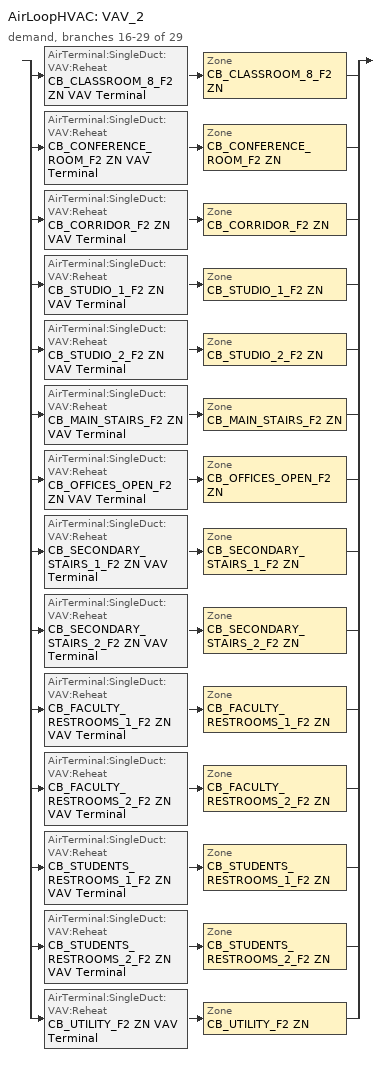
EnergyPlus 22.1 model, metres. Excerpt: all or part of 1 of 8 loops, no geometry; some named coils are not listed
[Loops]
AirLoopHVAC 'VAV_2'
 demand, branches 16-29 of 29: split
  | AirTerminal:SingleDuct:VAV:Reheat 'CB_CLASSROOM_8_F2 ZN VAV Terminal' > Zone 'CB_CLASSROOM_8_F2 ZN'
  | AirTerminal:SingleDuct:VAV:Reheat 'CB_CONFERENCE_ROOM_F2 ZN VAV Terminal' > Zone 'CB_CONFERENCE_ROOM_F2 ZN'
  | AirTerminal:SingleDuct:VAV:Reheat 'CB_CORRIDOR_F2 ZN VAV Terminal' > Zone 'CB_CORRIDOR_F2 ZN'
  | AirTerminal:SingleDuct:VAV:Reheat 'CB_STUDIO_1_F2 ZN VAV Terminal' > Zone 'CB_STUDIO_1_F2 ZN'
  | AirTerminal:SingleDuct:VAV:Reheat 'CB_STUDIO_2_F2 ZN VAV Terminal' > Zone 'CB_STUDIO_2_F2 ZN'
  | AirTerminal:SingleDuct:VAV:Reheat 'CB_MAIN_STAIRS_F2 ZN VAV Terminal' > Zone 'CB_MAIN_STAIRS_F2 ZN'
  | AirTerminal:SingleDuct:VAV:Reheat 'CB_OFFICES_OPEN_F2 ZN VAV Terminal' > Zone 'CB_OFFICES_OPEN_F2 ZN'
  | AirTerminal:SingleDuct:VAV:Reheat 'CB_SECONDARY_STAIRS_1_F2 ZN VAV Terminal' > Zone 'CB_SECONDARY_STAIRS_1_F2 ZN'
  | AirTerminal:SingleDuct:VAV:Reheat 'CB_SECONDARY_STAIRS_2_F2 ZN VAV Terminal' > Zone 'CB_SECONDARY_STAIRS_2_F2 ZN'
  | AirTerminal:SingleDuct:VAV:Reheat 'CB_FACULTY_RESTROOMS_1_F2 ZN VAV Terminal' > Zone 'CB_FACULTY_RESTROOMS_1_F2 ZN'
  | AirTerminal:SingleDuct:VAV:Reheat 'CB_FACULTY_RESTROOMS_2_F2 ZN VAV Terminal' > Zone 'CB_FACULTY_RESTROOMS_2_F2 ZN'
  | AirTerminal:SingleDuct:VAV:Reheat 'CB_STUDENTS_RESTROOMS_1_F2 ZN VAV Terminal' > Zone 'CB_STUDENTS_RESTROOMS_1_F2 ZN'
  | AirTerminal:SingleDuct:VAV:Reheat 'CB_STUDENTS_RESTROOMS_2_F2 ZN VAV Terminal' > Zone 'CB_STUDENTS_RESTROOMS_2_F2 ZN'
  | AirTerminal:SingleDuct:VAV:Reheat 'CB_UTILITY_F2 ZN VAV Terminal' > Zone 'CB_UTILITY_F2 ZN'
[ZoneControl:Thermostat] Temperature Difference Between Cutout And Setpoint {deltaC}=0
Name | Zone or ZoneList | Control Type Schedule | Control 1
CB_CLASSROOM_8_F2 ZN Thermostat | CB_CLASSROOM_8_F2 ZN | CB_CLASSROOM_8_F2 ZN Thermostat Schedule | College - Classroom Thermostat 21
CB_CONFERENCE_ROOM_F2 ZN Thermostat | CB_CONFERENCE_ROOM_F2 ZN | CB_CONFERENCE_ROOM_F2 ZN Thermostat Schedule | College - Conference Thermostat 2
CB_CORRIDOR_F2 ZN Thermostat | CB_CORRIDOR_F2 ZN | CB_CORRIDOR_F2 ZN Thermostat Schedule | College - Corridor Thermostat 4
CB_FACULTY_RESTROOMS_1_F2 ZN Thermostat | CB_FACULTY_RESTROOMS_1_F2 ZN | CB_FACULTY_RESTROOMS_1_F2 ZN Thermostat Schedule | College - Restroom Thermostat 1
CB_FACULTY_RESTROOMS_2_F2 ZN Thermostat | CB_FACULTY_RESTROOMS_2_F2 ZN | CB_FACULTY_RESTROOMS_2_F2 ZN Thermostat Schedule | College - Restroom Thermostat 4
CB_MAIN_STAIRS_F2 ZN Thermostat | CB_MAIN_STAIRS_F2 ZN | CB_MAIN_STAIRS_F2 ZN Thermostat Schedule | College - Stairs Thermostat 2
CB_OFFICES_OPEN_F2 ZN Thermostat | CB_OFFICES_OPEN_F2 ZN | CB_OFFICES_OPEN_F2 ZN Thermostat Schedule | College - Office Thermostat 34
CB_SECONDARY_STAIRS_1_F2 ZN Thermostat | CB_SECONDARY_STAIRS_1_F2 ZN | CB_SECONDARY_STAIRS_1_F2 ZN Thermostat Schedule | College - Stairs Thermostat 6
CB_SECONDARY_STAIRS_2_F2 ZN Thermostat | CB_SECONDARY_STAIRS_2_F2 ZN | CB_SECONDARY_STAIRS_2_F2 ZN Thermostat Schedule | College - Stairs Thermostat 10
CB_STUDENTS_RESTROOMS_1_F2 ZN Thermostat | CB_STUDENTS_RESTROOMS_1_F2 ZN | CB_STUDENTS_RESTROOMS_1_F2 ZN Thermostat Schedule | College - Restroom Thermostat 10
CB_STUDENTS_RESTROOMS_2_F2 ZN Thermostat | CB_STUDENTS_RESTROOMS_2_F2 ZN | CB_STUDENTS_RESTROOMS_2_F2 ZN Thermostat Schedule | College - Restroom Thermostat 14
CB_STUDIO_1_F2 ZN Thermostat | CB_STUDIO_1_F2 ZN | CB_STUDIO_1_F2 ZN Thermostat Schedule | College - Art Classroom Thermostat 1
CB_STUDIO_2_F2 ZN Thermostat | CB_STUDIO_2_F2 ZN | CB_STUDIO_2_F2 ZN Thermostat Schedule | College - Art Classroom Thermostat 3
CB_UTILITY_F2 ZN Thermostat | CB_UTILITY_F2 ZN | CB_UTILITY_F2 ZN Thermostat Schedule | College - Utility Thermostat 2
[ThermostatSetpoint:DualSetpoint]
Name | Heating Setpoint Temperature Schedule | Cooling Setpoint Temperature Schedule
College - Classroom Thermostat 21; College - Corridor Thermostat 4; College - Restroom Thermostat 1; College - Restroom Thermostat 4; College - Stairs Thermostat 2; College - Stairs Thermostat 6; College - Stairs Thermostat 10; College - Restroom Thermostat 10; College - Restroom Thermostat 14; College - Art Classroom Thermostat 1; College - Art Classroom Thermostat 3; College - Utility Thermostat 2 | College HTGSETP_SCH | College CLGSETP_SCH
College - Conference Thermostat 2; College - Office Thermostat 34 | College HTGSETP_SCH - occupant standby mode | College CLGSETP_SCH - occupant standby mode
[AirTerminal:SingleDuct:VAV:Reheat] Availability Schedule=Always On Discrete; Maximum Air Flow Rate {m3/s}=Autosize; Fixed Minimum Air Flow Rate {m3/s}=0; Maximum Hot Water or Steam Flow Rate {m3/s}=Autosize; Minimum Hot Water or Steam Flow Rate {m3/s}=0; Convergence Tolerance=0.001; Damper Heating Action=ReverseWithLimits; Maximum Flow per Zone Floor Area During Reheat {m3/s-m2}=Autocalculate; Maximum Flow Fraction During Reheat=0.5; Maximum Reheat Air Temperature {C}=40
Name | Zone Minimum Air Flow Input Method | Constant Minimum Air Flow Fraction | Reheat Coil | Minimum Air Flow Fraction Schedule
CB_CLASSROOM_8_F2 ZN VAV Terminal | Constant | 0.01 | CB_CLASSROOM_8_F2 ZN Reheat Coil
CB_CONFERENCE_ROOM_F2 ZN VAV Terminal | Scheduled | 0 | CB_CONFERENCE_ROOM_F2 ZN Reheat Coil | CB_CONFERENCE_ROOM_F2 ZN VAV Terminal - MDP - adjusted
CB_CORRIDOR_F2 ZN VAV Terminal | Constant | 0.096 | CB_CORRIDOR_F2 ZN Reheat Coil
CB_FACULTY_RESTROOMS_1_F2 ZN VAV Terminal | Constant | 0.01 | CB_FACULTY_RESTROOMS_1_F2 ZN Reheat Coil
CB_FACULTY_RESTROOMS_2_F2 ZN VAV Terminal | Constant | 0.01 | CB_FACULTY_RESTROOMS_2_F2 ZN Reheat Coil
CB_MAIN_STAIRS_F2 ZN VAV Terminal | Constant | 0.046 | CB_MAIN_STAIRS_F2 ZN Reheat Coil
CB_OFFICES_OPEN_F2 ZN VAV Terminal | Scheduled | 0 | CB_OFFICES_OPEN_F2 ZN Reheat Coil | CB_OFFICES_OPEN_F2 ZN VAV Terminal - MDP - adjusted
CB_SECONDARY_STAIRS_1_F2 ZN VAV Terminal | Constant | 0.031 | CB_SECONDARY_STAIRS_1_F2 ZN Reheat Coil
CB_SECONDARY_STAIRS_2_F2 ZN VAV Terminal | Constant | 0.037 | CB_SECONDARY_STAIRS_2_F2 ZN Reheat Coil
CB_STUDENTS_RESTROOMS_1_F2 ZN VAV Terminal | Constant | 0.01 | CB_STUDENTS_RESTROOMS_1_F2 ZN Reheat Coil
CB_STUDENTS_RESTROOMS_2_F2 ZN VAV Terminal | Constant | 0.01 | CB_STUDENTS_RESTROOMS_2_F2 ZN Reheat Coil
CB_STUDIO_1_F2 ZN VAV Terminal | Constant | 0.01 | CB_STUDIO_1_F2 ZN Reheat Coil
CB_STUDIO_2_F2 ZN VAV Terminal | Constant | 0.01 | CB_STUDIO_2_F2 ZN Reheat Coil
CB_UTILITY_F2 ZN VAV Terminal | Constant | 0.064 | CB_UTILITY_F2 ZN Reheat Coil
[Zone equipment]
CB_CLASSROOM_8_F2 ZN: CB_CLASSROOM_8_F2 ZN VAV Terminal
CB_CONFERENCE_ROOM_F2 ZN: CB_CONFERENCE_ROOM_F2 ZN VAV Terminal
CB_CORRIDOR_F2 ZN: CB_CORRIDOR_F2 ZN VAV Terminal
CB_FACULTY_RESTROOMS_1_F2 ZN: CB_FACULTY_RESTROOMS_1_F2 ZN VAV Terminal
CB_FACULTY_RESTROOMS_2_F2 ZN: CB_FACULTY_RESTROOMS_2_F2 ZN VAV Terminal
CB_MAIN_STAIRS_F2 ZN: CB_MAIN_STAIRS_F2 ZN VAV Terminal
CB_OFFICES_OPEN_F2 ZN: CB_OFFICES_OPEN_F2 ZN VAV Terminal
CB_SECONDARY_STAIRS_1_F2 ZN: CB_SECONDARY_STAIRS_1_F2 ZN VAV Terminal
CB_SECONDARY_STAIRS_2_F2 ZN: CB_SECONDARY_STAIRS_2_F2 ZN VAV Terminal
CB_STUDENTS_RESTROOMS_1_F2 ZN: CB_STUDENTS_RESTROOMS_1_F2 ZN VAV Terminal
CB_STUDENTS_RESTROOMS_2_F2 ZN: CB_STUDENTS_RESTROOMS_2_F2 ZN VAV Terminal
CB_STUDIO_1_F2 ZN: CB_STUDIO_1_F2 ZN VAV Terminal
CB_STUDIO_2_F2 ZN: CB_STUDIO_2_F2 ZN VAV Terminal
CB_UTILITY_F2 ZN: CB_UTILITY_F2 ZN VAV Terminal
[Sizing:Zone] Zone Cooling Design Supply Air Temperature Input Method=SupplyAirTemperature; Zone Cooling Design Supply Air Temperature {C}=12.7778; Zone Cooling Design Supply Air Temperature Difference {deltaC}=11.11; Zone Heating Design Supply Air Temperature Input Method=SupplyAirTemperature; Zone Heating Design Supply Air Temperature {C}=40; Zone Heating Design Supply Air Temperature Difference {deltaC}=11.11; Zone Cooling Design Supply Air Humidity Ratio {kgWater/kgDryAir}=0.0085; Zone Heating Design Supply Air Humidity Ratio {kgWater/kgDryAir}=0.008; Cooling Design Air Flow Method=DesignDayWithLimit; Cooling Design Air Flow Rate {m3/s}=0; Cooling Minimum Air Flow per Zone Floor Area {m3/s-m2}=0.000762; Cooling Minimum Air Flow {m3/s}=0; Cooling Minimum Air Flow Fraction=0; Heating Design Air Flow Method=DesignDay; Heating Design Air Flow Rate {m3/s}=0; Heating Maximum Air Flow per Zone Floor Area {m3/s-m2}=0.002032; Heating Maximum Air Flow {m3/s}=0.141576; Heating Maximum Air Flow Fraction=1; Account for Dedicated Outdoor Air System=No
Name | Design Specification Outdoor Air Object | Design Specification Zone Air Distribution Object
CB_CLASSROOM_8_F2 ZN | College - Classroom Ventilation | CB_CLASSROOM_8_F2 ZN Design Spec Zone Air Dist
CB_CONFERENCE_ROOM_F2 ZN | College - Conference Ventilation | CB_CONFERENCE_ROOM_F2 ZN Design Spec Zone Air Dist
CB_CORRIDOR_F2 ZN | College - Corridor Ventilation | CB_CORRIDOR_F2 ZN Design Spec Zone Air Dist
CB_FACULTY_RESTROOMS_1_F2 ZN | College - Restroom Ventilation | CB_FACULTY_RESTROOMS_1_F2 ZN Design Spec Zone Air Dist
CB_FACULTY_RESTROOMS_2_F2 ZN | College - Restroom Ventilation | CB_FACULTY_RESTROOMS_2_F2 ZN Design Spec Zone Air Dist
CB_MAIN_STAIRS_F2 ZN | College - Stairs Ventilation | CB_MAIN_STAIRS_F2 ZN Design Spec Zone Air Dist
CB_OFFICES_OPEN_F2 ZN | College - Office Ventilation | CB_OFFICES_OPEN_F2 ZN Design Spec Zone Air Dist
CB_SECONDARY_STAIRS_1_F2 ZN | College - Stairs Ventilation | CB_SECONDARY_STAIRS_1_F2 ZN Design Spec Zone Air Dist
CB_SECONDARY_STAIRS_2_F2 ZN | College - Stairs Ventilation | CB_SECONDARY_STAIRS_2_F2 ZN Design Spec Zone Air Dist
CB_STUDENTS_RESTROOMS_1_F2 ZN | College - Restroom Ventilation | CB_STUDENTS_RESTROOMS_1_F2 ZN Design Spec Zone Air Dist
CB_STUDENTS_RESTROOMS_2_F2 ZN | College - Restroom Ventilation | CB_STUDENTS_RESTROOMS_2_F2 ZN Design Spec Zone Air Dist
CB_STUDIO_1_F2 ZN | College - Art Classroom Ventilation | CB_STUDIO_1_F2 ZN Design Spec Zone Air Dist
CB_STUDIO_2_F2 ZN | College - Art Classroom Ventilation | CB_STUDIO_2_F2 ZN Design Spec Zone Air Dist
CB_UTILITY_F2 ZN | College - Utility Ventilation | CB_UTILITY_F2 ZN Design Spec Zone Air Dist
[DesignSpecification:ZoneAirDistribution] Minimum Zone Ventilation Efficiency=0.6
CB_CLASSROOM_8_F2 ZN Design Spec Zone Air Dist; CB_CONFERENCE_ROOM_F2 ZN Design Spec Zone Air Dist; CB_CORRIDOR_F2 ZN Design Spec Zone Air Dist; CB_FACULTY_RESTROOMS_1_F2 ZN Design Spec Zone Air Dist; CB_FACULTY_RESTROOMS_2_F2 ZN Design Spec Zone Air Dist; CB_MAIN_STAIRS_F2 ZN Design Spec Zone Air Dist; CB_OFFICES_OPEN_F2 ZN Design Spec Zone Air Dist; CB_SECONDARY_STAIRS_1_F2 ZN Design Spec Zone Air Dist; CB_SECONDARY_STAIRS_2_F2 ZN Design Spec Zone Air Dist; CB_STUDENTS_RESTROOMS_1_F2 ZN Design Spec Zone Air Dist; CB_STUDENTS_RESTROOMS_2_F2 ZN Design Spec Zone Air Dist; CB_STUDIO_1_F2 ZN Design Spec Zone Air Dist; CB_STUDIO_2_F2 ZN Design Spec Zone Air Dist; CB_UTILITY_F2 ZN Design Spec Zone Air Dist
[DesignSpecification:OutdoorAir] Outdoor Air Method=Sum; Outdoor Air Flow per Zone {m3/s}=0; Outdoor Air Flow Air Changes per Hour {1/hr}=0
Name | Outdoor Air Flow per Person {m3/s-person} | Outdoor Air Flow per Zone Floor Area {m3/s-m2}
College - Classroom Ventilation; College - Art Classroom Ventilation | 0 | 0
College - Conference Ventilation | 0.00330363 | 0
College - Corridor Ventilation; College - Stairs Ventilation; College - Utility Ventilation | 0 | 0.0001016
College - Office Ventilation | 0.00235974 | 0
College - Restroom Ventilation | 0.0353961 | 0
[EnergyManagementSystem:Program]
ems_VAV_2_OptimumStartProg0: IF DaylightSavings==0 && DayOfWeek>1 && Hour==5 && OAT_1<23.9 && OAT_1>1.7; SET ems_VAV_2_ClgSch0 = 29.4; SET ems_VAV_2_HtgSch0 = 15.6; ELSEIF DaylightSavings==0 && DayOfWeek==1 && Hour==7 && OAT_1<23.9 && OAT_1>1.7; SET ems_VAV_2_ClgSch0 = 29.4; SET ems_VAV_2_HtgSch0 = 15.6; ELSEIF DaylightSavings==1 && DayOfWeek>1 && Hour==4 && OAT_1<23.9 && OAT_1>1.7; SET ems_VAV_2_ClgSch0 = 29.4; SET ems_VAV_2_HtgSch0 = 15.6; ELSEIF DaylightSavings==1 && DayOfWeek==1 && Hour==6 && OAT_1<23.9 && OAT_1>1.7; SET ems_VAV_2_ClgSch0 = 29.4; SET ems_VAV_2_HtgSch0 = 15.6; ELSE; SET ems_VAV_2_ClgSch0 = NULL; SET ems_VAV_2_HtgSch0 = NULL; ENDIF
ems_VAV_2_OptimumStartProg1: IF DaylightSavings==0 && DayOfWeek>1 && Hour==5 && OAT_1<23.9 && OAT_1>1.7; SET ems_VAV_2_ClgSch1 = 29.4; SET ems_VAV_2_HtgSch1 = 15.6; ELSEIF DaylightSavings==0 && DayOfWeek==1 && Hour==7 && OAT_1<23.9 && OAT_1>1.7; SET ems_VAV_2_ClgSch1 = 29.4; SET ems_VAV_2_HtgSch1 = 15.6; ELSEIF DaylightSavings==1 && DayOfWeek>1 && Hour==4 && OAT_1<23.9 && OAT_1>1.7; SET ems_VAV_2_ClgSch1 = 29.4; SET ems_VAV_2_HtgSch1 = 15.6; ELSEIF DaylightSavings==1 && DayOfWeek==1 && Hour==6 && OAT_1<23.9 && OAT_1>1.7; SET ems_VAV_2_ClgSch1 = 29.4; SET ems_VAV_2_HtgSch1 = 15.6; ELSE; SET ems_VAV_2_ClgSch1 = NULL; SET ems_VAV_2_HtgSch1 = NULL; ENDIF
ems_VAV_3_OptimumStartProg0: IF DaylightSavings==0 && DayOfWeek>1 && Hour==5 && OAT_2<23.9 && OAT_2>1.7; SET ems_VAV_3_ClgSch0 = 29.4; SET ems_VAV_3_HtgSch0 = 15.6; ELSEIF DaylightSavings==0 && DayOfWeek==1 && Hour==7 && OAT_2<23.9 && OAT_2>1.7; SET ems_VAV_3_ClgSch0 = 29.4; SET ems_VAV_3_HtgSch0 = 15.6; ELSEIF DaylightSavings==1 && DayOfWeek>1 && Hour==4 && OAT_2<23.9 && OAT_2>1.7; SET ems_VAV_3_ClgSch0 = 29.4; SET ems_VAV_3_HtgSch0 = 15.6; ELSEIF DaylightSavings==1 && DayOfWeek==1 && Hour==6 && OAT_2<23.9 && OAT_2>1.7; SET ems_VAV_3_ClgSch0 = 29.4; SET ems_VAV_3_HtgSch0 = 15.6; ELSE; SET ems_VAV_3_ClgSch0 = NULL; SET ems_VAV_3_HtgSch0 = NULL; ENDIF
ems_VAV_3_OptimumStartProg1: IF DaylightSavings==0 && DayOfWeek>1 && Hour==5 && OAT_2<23.9 && OAT_2>1.7; SET ems_VAV_3_ClgSch1 = 29.4; SET ems_VAV_3_HtgSch1 = 15.6; ELSEIF DaylightSavings==0 && DayOfWeek==1 && Hour==7 && OAT_2<23.9 && OAT_2>1.7; SET ems_VAV_3_ClgSch1 = 29.4; SET ems_VAV_3_HtgSch1 = 15.6; ELSEIF DaylightSavings==1 && DayOfWeek>1 && Hour==4 && OAT_2<23.9 && OAT_2>1.7; SET ems_VAV_3_ClgSch1 = 29.4; SET ems_VAV_3_HtgSch1 = 15.6; ELSEIF DaylightSavings==1 && DayOfWeek==1 && Hour==6 && OAT_2<23.9 && OAT_2>1.7; SET ems_VAV_3_ClgSch1 = 29.4; SET ems_VAV_3_HtgSch1 = 15.6; ELSE; SET ems_VAV_3_ClgSch1 = NULL; SET ems_VAV_3_HtgSch1 = NULL; ENDIF
ems_VAV_4_OptimumStartProg0: IF DaylightSavings==0 && DayOfWeek>1 && Hour==5 && OAT_3<23.9 && OAT_3>1.7; SET ems_VAV_4_ClgSch0 = 29.4; SET ems_VAV_4_HtgSch0 = 15.6; ELSEIF DaylightSavings==0 && DayOfWeek==1 && Hour==7 && OAT_3<23.9 && OAT_3>1.7; SET ems_VAV_4_ClgSch0 = 29.4; SET ems_VAV_4_HtgSch0 = 15.6; ELSEIF DaylightSavings==1 && DayOfWeek>1 && Hour==4 && OAT_3<23.9 && OAT_3>1.7; SET ems_VAV_4_ClgSch0 = 29.4; SET ems_VAV_4_HtgSch0 = 15.6; ELSEIF DaylightSavings==1 && DayOfWeek==1 && Hour==6 && OAT_3<23.9 && OAT_3>1.7; SET ems_VAV_4_ClgSch0 = 29.4; SET ems_VAV_4_HtgSch0 = 15.6; ELSE; SET ems_VAV_4_ClgSch0 = NULL; SET ems_VAV_4_HtgSch0 = NULL; ENDIF
ems_VAV_4_OptimumStartProg1: IF DaylightSavings==0 && DayOfWeek>1 && Hour==5 && OAT_3<23.9 && OAT_3>1.7; SET ems_VAV_4_ClgSch1 = 29.4; SET ems_VAV_4_HtgSch1 = 15.6; ELSEIF DaylightSavings==0 && DayOfWeek==1 && Hour==7 && OAT_3<23.9 && OAT_3>1.7; SET ems_VAV_4_ClgSch1 = 29.4; SET ems_VAV_4_HtgSch1 = 15.6; ELSEIF DaylightSavings==1 && DayOfWeek>1 && Hour==4 && OAT_3<23.9 && OAT_3>1.7; SET ems_VAV_4_ClgSch1 = 29.4; SET ems_VAV_4_HtgSch1 = 15.6; ELSEIF DaylightSavings==1 && DayOfWeek==1 && Hour==6 && OAT_3<23.9 && OAT_3>1.7; SET ems_VAV_4_ClgSch1 = 29.4; SET ems_VAV_4_HtgSch1 = 15.6; ELSE; SET ems_VAV_4_ClgSch1 = NULL; SET ems_VAV_4_HtgSch1 = NULL; ENDIF
[EnergyManagementSystem:ProgramCallingManager]
ems_VAV_1_OptimumStartCallingManager0: BeginTimestepBeforePredictor; ems_VAV_1_OptimumStartProg0
ems_VAV_1_OptimumStartCallingManager1: BeginTimestepBeforePredictor; ems_VAV_1_OptimumStartProg1
ems_VAV_2_OptimumStartCallingManager0: BeginTimestepBeforePredictor; ems_VAV_2_OptimumStartProg0
ems_VAV_2_OptimumStartCallingManager1: BeginTimestepBeforePredictor; ems_VAV_2_OptimumStartProg1
ems_VAV_3_OptimumStartCallingManager0: BeginTimestepBeforePredictor; ems_VAV_3_OptimumStartProg0
ems_VAV_3_OptimumStartCallingManager1: BeginTimestepBeforePredictor; ems_VAV_3_OptimumStartProg1
ems_VAV_4_OptimumStartCallingManager0: BeginTimestepBeforePredictor; ems_VAV_4_OptimumStartProg0
ems_VAV_4_OptimumStartCallingManager1: BeginTimestepBeforePredictor; ems_VAV_4_OptimumStartProg1
[Schedule:Day:Interval]
College HTGSETP_SCH Default|SmrDsn|Wknd|Hol Day; College HTGSETP_SCH Default; College HTGSETP_SCH Summer Design Day; College HTGSETP_SCH Summer Design Day 1: No, 24:00, 15.5556
College HTGSETP_SCH Wkdy Day: No, 06:00, 15.5556, 07:00, 17.7778, 08:00, 20, 21:00, 21.1111, 24:00, 15.5556
College HTGSETP_SCH Winter Design Day; College HTGSETP_SCH Winter Design Day 1: No, 24:00, 21.1111
College CLGSETP_SCH Default|WntrDsn|Wknd|Hol Day; College CLGSETP_SCH Default; College CLGSETP_SCH Winter Design Day; College CLGSETP_SCH Winter Design Day 1: No, 18:00, 29.4444, 24:00, 29.4444
College CLGSETP_SCH Wkdy Day: No, 06:00, 29.4444, 07:00, 27.7778, 08:00, 25.5556, 21:00, 23.8889, 24:00, 29.4444
College CLGSETP_SCH Summer Design Day; College CLGSETP_SCH Summer Design Day 1: No, 24:00, 23.8889
College HTGSETP_SCH Default|SmrDsn|Wknd|Hol Day 1; College HTGSETP_SCH Default 1: No, 12:00, 15.5556, 13:00, 15, 24:00, 15.5556
College HTGSETP_SCH Wkdy Day 1: No, 06:00, 15.5556, 07:00, 17.7778, 08:00, 20, 12:00, 21.1111, 13:00, 20.5556, 21:00, 21.1111, 24:00, 15.5556
College CLGSETP_SCH Default|WntrDsn|Wknd|Hol Day 1; College CLGSETP_SCH Default 1: No, 12:00, 29.4444, 13:00, 30, 18:00, 29.4444, 24:00, 29.4444
College CLGSETP_SCH Wkdy Day 1: No, 06:00, 29.4444, 07:00, 27.7778, 08:00, 25.5556, 12:00, 23.8889, 13:00, 24.4444, 21:00, 23.8889, 24:00, 29.4444
CB_CONFERENCE_ROOM_F2 ZN VAV Terminal - MDP Default 1: No, 12:00, 0.593, 13:00, 0.1, 24:00, 0.593
CB_OFFICES_OPEN_F2 ZN VAV Terminal - MDP Default 1: No, 12:00, 0.103, 13:00, 0.1, 24:00, 0.103
[Schedule:Week:Daily]
College HTGSETP_SCH Week Rule - Jan1-Dec31: College HTGSETP_SCH Default|SmrDsn|Wknd|Hol Day, College HTGSETP_SCH Wkdy Day, College HTGSETP_SCH Wkdy Day, College HTGSETP_SCH Wkdy Day, College HTGSETP_SCH Wkdy Day, College HTGSETP_SCH Wkdy Day, College HTGSETP_SCH Default|SmrDsn|Wknd|Hol Day, College HTGSETP_SCH Default, College HTGSETP_SCH Summer Design Day, College HTGSETP_SCH Winter Design Day, College HTGSETP_SCH Default, College HTGSETP_SCH Default
College CLGSETP_SCH Week Rule - Jan1-Dec31: College CLGSETP_SCH Default|WntrDsn|Wknd|Hol Day, College CLGSETP_SCH Wkdy Day, College CLGSETP_SCH Wkdy Day, College CLGSETP_SCH Wkdy Day, College CLGSETP_SCH Wkdy Day, College CLGSETP_SCH Wkdy Day, College CLGSETP_SCH Default|WntrDsn|Wknd|Hol Day, College CLGSETP_SCH Default, College CLGSETP_SCH Summer Design Day, College CLGSETP_SCH Winter Design Day, College CLGSETP_SCH Default, College CLGSETP_SCH Default
College HTGSETP_SCH - occupant standby mode Week Rule - Jan1-Dec31: College HTGSETP_SCH Default|SmrDsn|Wknd|Hol Day 1, College HTGSETP_SCH Wkdy Day 1, College HTGSETP_SCH Wkdy Day 1, College HTGSETP_SCH Wkdy Day 1, College HTGSETP_SCH Wkdy Day 1, College HTGSETP_SCH Wkdy Day 1, College HTGSETP_SCH Default|SmrDsn|Wknd|Hol Day 1, College HTGSETP_SCH Default 1, College HTGSETP_SCH Summer Design Day 1, College HTGSETP_SCH Winter Design Day 1, College HTGSETP_SCH Default 1, College HTGSETP_SCH Default 1
College CLGSETP_SCH - occupant standby mode Week Rule - Jan1-Dec31: College CLGSETP_SCH Default|WntrDsn|Wknd|Hol Day 1, College CLGSETP_SCH Wkdy Day 1, College CLGSETP_SCH Wkdy Day 1, College CLGSETP_SCH Wkdy Day 1, College CLGSETP_SCH Wkdy Day 1, College CLGSETP_SCH Wkdy Day 1, College CLGSETP_SCH Default|WntrDsn|Wknd|Hol Day 1, College CLGSETP_SCH Default 1, College CLGSETP_SCH Summer Design Day 1, College CLGSETP_SCH Winter Design Day 1, College CLGSETP_SCH Default 1, College CLGSETP_SCH Default 1
CB_CONFERENCE_ROOM_F2 ZN VAV Terminal - MDP - adjusted Week Rule - Jan1-Dec31: CB_CONFERENCE_ROOM_F2 ZN VAV Terminal - MDP Default 1, CB_CONFERENCE_ROOM_F2 ZN VAV Terminal - MDP Default 1, CB_CONFERENCE_ROOM_F2 ZN VAV Terminal - MDP Default 1, CB_CONFERENCE_ROOM_F2 ZN VAV Terminal - MDP Default 1, CB_CONFERENCE_ROOM_F2 ZN VAV Terminal - MDP Default 1, CB_CONFERENCE_ROOM_F2 ZN VAV Terminal - MDP Default 1, CB_CONFERENCE_ROOM_F2 ZN VAV Terminal - MDP Default 1, CB_CONFERENCE_ROOM_F2 ZN VAV Terminal - MDP Default 1, CB_CONFERENCE_ROOM_F2 ZN VAV Terminal - MDP Default 1, CB_CONFERENCE_ROOM_F2 ZN VAV Terminal - MDP Default 1, CB_CONFERENCE_ROOM_F2 ZN VAV Terminal - MDP Default 1, CB_CONFERENCE_ROOM_F2 ZN VAV Terminal - MDP Default 1
CB_OFFICES_OPEN_F2 ZN VAV Terminal - MDP - adjusted Week Rule - Jan1-Dec31: CB_OFFICES_OPEN_F2 ZN VAV Terminal - MDP Default 1, CB_OFFICES_OPEN_F2 ZN VAV Terminal - MDP Default 1, CB_OFFICES_OPEN_F2 ZN VAV Terminal - MDP Default 1, CB_OFFICES_OPEN_F2 ZN VAV Terminal - MDP Default 1, CB_OFFICES_OPEN_F2 ZN VAV Terminal - MDP Default 1, CB_OFFICES_OPEN_F2 ZN VAV Terminal - MDP Default 1, CB_OFFICES_OPEN_F2 ZN VAV Terminal - MDP Default 1, CB_OFFICES_OPEN_F2 ZN VAV Terminal - MDP Default 1, CB_OFFICES_OPEN_F2 ZN VAV Terminal - MDP Default 1, CB_OFFICES_OPEN_F2 ZN VAV Terminal - MDP Default 1, CB_OFFICES_OPEN_F2 ZN VAV Terminal - MDP Default 1, CB_OFFICES_OPEN_F2 ZN VAV Terminal - MDP Default 1
[Schedule:Year]
College HTGSETP_SCH: College HTGSETP_SCH Week Rule - Jan1-Dec31, 1, 1, 12, 31
College CLGSETP_SCH: College CLGSETP_SCH Week Rule - Jan1-Dec31, 1, 1, 12, 31
College HTGSETP_SCH - occupant standby mode: College HTGSETP_SCH - occupant standby mode Week Rule - Jan1-Dec31, 1, 1, 12, 31
College CLGSETP_SCH - occupant standby mode: College CLGSETP_SCH - occupant standby mode Week Rule - Jan1-Dec31, 1, 1, 12, 31
CB_CONFERENCE_ROOM_F2 ZN VAV Terminal - MDP - adjusted: CB_CONFERENCE_ROOM_F2 ZN VAV Terminal - MDP - adjusted Week Rule - Jan1-Dec31, 1, 1, 12, 31
CB_OFFICES_OPEN_F2 ZN VAV Terminal - MDP - adjusted: CB_OFFICES_OPEN_F2 ZN VAV Terminal - MDP - adjusted Week Rule - Jan1-Dec31, 1, 1, 12, 31
[Schedule:Compact]
CB_CLASSROOM_8_F2 ZN Thermostat Schedule; CB_CONFERENCE_ROOM_F2 ZN Thermostat Schedule; CB_CORRIDOR_F2 ZN Thermostat Schedule; CB_FACULTY_RESTROOMS_1_F2 ZN Thermostat Schedule; CB_FACULTY_RESTROOMS_2_F2 ZN Thermostat Schedule; CB_MAIN_STAIRS_F2 ZN Thermostat Schedule; CB_OFFICES_OPEN_F2 ZN Thermostat Schedule; CB_SECONDARY_STAIRS_1_F2 ZN Thermostat Schedule; CB_SECONDARY_STAIRS_2_F2 ZN Thermostat Schedule; CB_STUDENTS_RESTROOMS_1_F2 ZN Thermostat Schedule; CB_STUDENTS_RESTROOMS_2_F2 ZN Thermostat Schedule; CB_STUDIO_1_F2 ZN Thermostat Schedule; CB_STUDIO_2_F2 ZN Thermostat Schedule; CB_UTILITY_F2 ZN Thermostat Schedule: Through: 12/31, For: AllDays, Until: 24:00, 4
[Schedule:Constant]
Always On Discrete: Hourly Value=1
